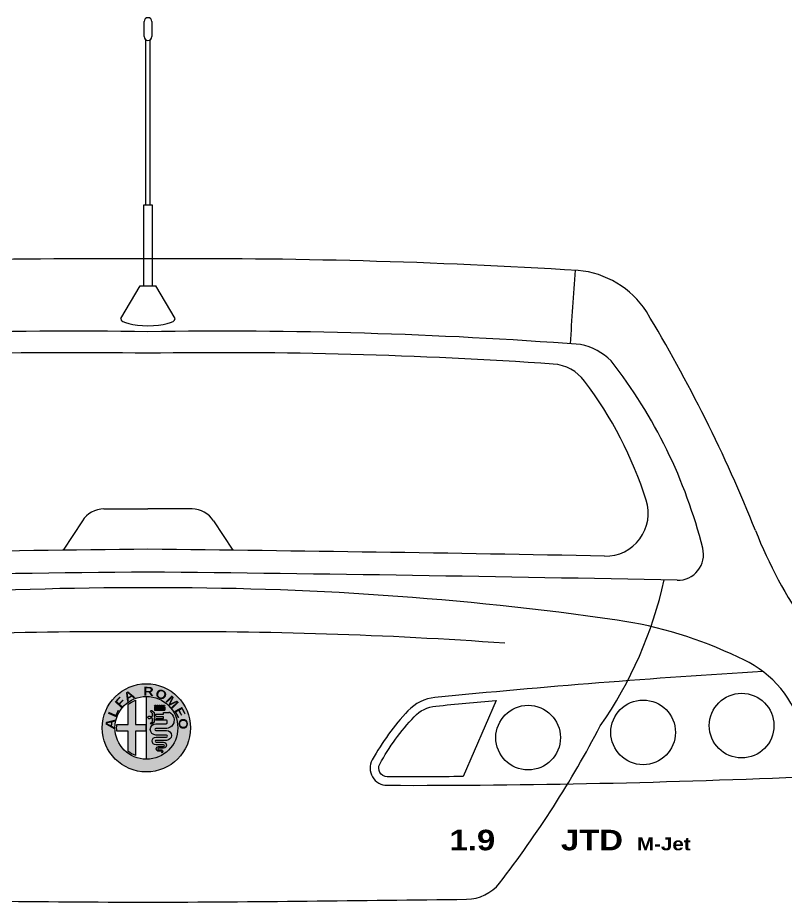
# Model space of a CAD drawing. Extents: x -3644356 to -3532817, y -18707075 to -18638610.
# Drawn here: x -3600429 to -3599532, y -18666084 to -18665051 of the extents above; entities that cross this region are included whole.
import ezdxf

# ---------------------------------------------------------------- set-up
doc = ezdxf.new("R2010")
doc.units = 0
doc.header["$LTSCALE"] = 0.5
doc.layers.add('AUTO', color=8, linetype='Continuous')
doc.styles.add('ALFA', font='')
doc.styles.get('ALFA').set_extended_font_data('Arial Black')

# ---------------------------------------------------------------- blocks, each defined once
blk = doc.blocks.new('ESCUT ALFA ROMEO')
at = {"layer": 'AUTO'}
h = blk.add_hatch(color=159, dxfattribs=at)
edge = h.paths.add_edge_path()
edge.add_arc((0, 0), 0.0514745894123594, 0, 360)
edge = h.paths.add_edge_path(flags=16)
edge.add_arc((0, 0), 0.03670150082150528, 0, 360)
h = blk.add_hatch(color=22, dxfattribs=at)
edge = h.paths.add_edge_path()
edge.add_line((-0.03449541897171571, 0.004057787664862644), (-0.02124766543400369, 0.004057787664805801))
edge.add_line((-0.02124766543400369, 0.004057787664805801), (-0.02124766543406054, 0.02747610387905297))
edge.add_arc((-2.136485433013036e-13, -1.026366491796438e-13), 0.03473326317475572, 111.7717908271899, 127.71529574562331, ccw=False)
edge.add_line((-0.01288293746802083, 0.03225568931151201), (-0.01288293746802083, 0.004057787664805801))
edge.add_line((-0.01288293746802083, 0.004057787664805801), (-0.0006024279336998006, 0.004057787664805801))
edge.add_line((-0.0006024279336998006, 0.004057787664805801), (-0.000602427933756644, -0.003950046406316687))
edge.add_line((-0.000602427933756644, -0.003950046406316687), (-0.01288293746802083, -0.003950046406316687))
edge.add_line((-0.01288293746802083, -0.003950046406316687), (-0.01288293746802083, -0.03225568931148359))
edge.add_arc((-7.264674972695673e-14, 1.251256043222071e-13), 0.03473326317480251, 232.284704254261, 248.22820917259048, ccw=False)
edge.add_line((-0.02124766543400369, -0.02747610387902455), (-0.02124766543406054, -0.003950046406316687))
edge.add_line((-0.02124766543406054, -0.003950046406316687), (-0.03450792233900302, -0.003950046406316687))
edge.add_arc((1.350308753700347e-14, 3.723106892228323e-14), 0.0347332631747716, 173.2909772940272, 186.5301005188434, ccw=False)
h = blk.add_hatch(color=132, dxfattribs=at)
edge = h.paths.add_edge_path(flags=16)
edge.add_arc((0.01230439842967712, 0.009193710016546675), 0.001770013524640172, 104.53757903309469, 186.9248497442118, ccw=False)
edge.add_line((0.01186009859674186, 0.0109070533959823), (0.01997032492229778, 0.0109070533959823))
edge.add_line((0.01997032492226936, 0.0109070533959823), (0.01997032492226936, 0.0130352930644051))
edge.add_line((0.01997032492226936, 0.0130352930644051), (0.0121806418020185, 0.01303529306437667))
edge.add_arc((0.01302944475943946, 0.01548751419161931), 0.002594967228589838, 172.9861588783234, 250.9074013795411, ccw=False)
edge.add_line((0.01045389649499384, 0.01580438333647294), (0.01993005567541672, 0.01580438333647294))
edge.add_line((0.01993005567544515, 0.01580438333647294), (0.01993005567544515, 0.0178920451281499))
edge.add_line((0.01993005567544515, 0.01789204512812148), (0.02615407047616713, 0.01789204512812148))
edge.add_line((0.02615407047616713, 0.01789204512812148), (0.02615407047616713, 0.0184951163294329))
edge.add_line((0.02615407047616713, 0.01849511632946133), (0.02700323440234342, 0.01849511632946133))
edge.add_arc((0.0189201687979903, 0.007226533034781824), 0.01386783757594993, 19.21211782818608, 54.3477538867117, ccw=False)
edge.add_arc((0.02051612437287531, 0.009151401944080817), 0.01179836509675159, -16.050236475467727, 12.922836984152582, ccw=False)
edge.add_arc((0.02329560228332639, 0.008351761411518055), 0.00890614753299908, 284.9415904994007, 343.9497635248197, ccw=False)
edge.add_arc((0.02171977963283211, 0.01468151316382205), 0.01542857460151544, 272.30301574108125, 284.5350066302792, ccw=False)
edge.add_line((0.0223397674097896, -0.0007345994911247544), (0.0110837075164909, -0.0007345994911247544))
edge.add_arc((0.0110837075164909, -0.001883373171438052), 0.001148773680313298, 90, 270)
edge.add_line((0.0110837075164909, -0.003032146851751349), (0.02340287552789277, -0.003032146851751349))
edge.add_arc((0.02340287552789277, -0.00883758168677673), 0.005805434835049538, -89.99999999973357, 90, ccw=False)
edge.add_line((0.02340287552789277, -0.01464301652185895), (0.01123350911490206, -0.0146430165219158))
edge.add_arc((0.01123350911495891, -0.01570853559323382), 0.001065519071318022, 90, 270)
edge.add_line((0.01123350911495891, -0.01677405466455184), (0.02008146804388389, -0.01677405466455184))
edge.add_arc((0.02008146804382704, -0.02021477875706523), 0.003440724092507707, -90.00000000044957, 90, ccw=False)
edge.add_line((0.02008146804382704, -0.02365550284957862), (0.01422309800486232, -0.0236555028495502))
edge.add_arc((0.0142230980048339, -0.02472102192089665), 0.001065519071345022, 89.9999999985481, 270.0000000043557)
edge.add_line((0.01422309800489074, -0.02578654099227151), (0.01785798579089715, -0.02578654099224309))
edge.add_arc((0.01767788947691429, -0.02734370937562858), 0.001567548422441957, -2.5647183338683135, 83.40269467495608, ccw=False)
edge.add_arc((0.01689943580581144, -0.02704504544777819), 0.002373263685858927, 286.58164218449207, 351.05992747085673, ccw=False)
edge.add_arc((0.01584733916394043, -0.02733904571479684), 0.00262933732832728, 311.1266222568582, 350.6446855018206)
edge.add_arc((0.01785148240310264, -0.02790199258461712), 0.000605582832856617, 12.93248128886384, 82.26855012127636)
edge.add_line((0.01793295153416352, -0.02730191479952282), (0.0142230980048339, -0.02730191479955124))
edge.add_arc((0.01422309800489074, -0.02457760011552068), 0.002724314684034823, 89.99999999943208, 269.99999999943213, ccw=False)
edge.add_line((0.01422309800489074, -0.02185328543151854), (0.02008146804385547, -0.02185328543151854))
edge.add_arc((0.02008146804382704, -0.02089061028885908), 0.000962675142648095, 270, 450.000000001607)
edge.add_line((0.02008146804382704, -0.01992793514619962), (0.01123350911493048, -0.01992793514619962))
edge.add_arc((0.01123350911490206, -0.01533983661062166), 0.004588098535577956, 89.99999999932561, 270.0000000003372, ccw=False)
edge.add_line((0.01123350911495891, -0.0107517380750437), (0.0234028755279212, -0.0107517380750437))
edge.add_arc((0.02340287552789277, -0.009581276219250867), 0.001170461855798521, 270, 450.0000000026434)
edge.add_line((0.02340287552786435, -0.008410814363514874), (0.01118357524899238, -0.008410814363486452))
edge.add_arc((0.01118357524902081, -0.001771434201288002), 0.006639380162164343, 90, 270, ccw=False)
edge.add_line((0.01118357524902081, 0.004867945960882025), (0.02320832659975736, 0.004867945960882025))
edge.add_arc((0.02320832659972893, 0.005817945960899351), 0.0009500000000045361, 270, 360)
edge.add_line((0.02415832659974626, 0.005817945960899351), (0.02415832659974626, 0.008030303873567846))
edge.add_arc((0.02320832659972893, 0.008030303873511002), 0.0009500000000045361, 0, 90)
edge.add_line((0.02320832659972893, 0.00898030387355675), (0.01054729507785623, 0.00898030387355675))
edge.add_line((0.01054729507782781, 0.00898030387355675), (0.01054729689872147, 0.00898030409470607))
edge = h.paths.add_edge_path(flags=16)
edge.add_line((0.005085064934348793, 0.005825781786768403), (0.007097406300346165, 0.007597379710603036))
edge.add_line((0.007097406300374587, 0.007597379710603036), (0.007097406300346165, 0.01079879420817065))
edge.add_arc((0.00804740630033507, 0.01223492942830262), 0.001721912997366558, 213.4845402407849, 236.5154597592151, ccw=False)
edge.add_line((0.006611271080174674, 0.01128492942825687), (0.004687676063099389, 0.01128492942825687))
edge.add_arc((0.003329461333635209, 0.01223492942830262), 0.001657482202447695, 34.970772018330706, 325.0292279816693, ccw=False)
edge.add_line((0.00468767606312781, 0.01318492942831995), (0.006611271080203096, 0.01318492942831995))
edge.add_arc((0.008047406300391913, 0.01223492942824578), 0.00172191299746391, 123.48454024079649, 146.5154597592035, ccw=False)
edge.add_line((0.007097406300374587, 0.01367106464843459), (0.007097406300374587, 0.01687247914597378))
edge.add_line((0.007097406300374587, 0.01687247914597378), (0.005085064934377215, 0.01864407706980842))
edge.add_arc((0.005712808700053529, 0.01935712529024158), 0.0009500000000074845, 48.640390584458885, 228.6403905844589, ccw=False)
edge.add_line((0.006340552465701421, 0.02007017351070317), (0.008997406300323973, 0.01773116840115563))
edge.add_line((0.008997406300323973, 0.01773116840115563), (0.008997406300295552, 0.01367106464843459))
edge.add_arc((0.00804740630033507, 0.01223492942830262), 0.001721912997351661, -56.51545976120951, 56.51545975996447, ccw=False)
edge.add_line((0.00899740630026713, 0.01079879420814223), (0.008997406300323973, 0.006738690455449614))
edge.add_line((0.008997406300323973, 0.006738690455421192), (0.006340552465701421, 0.004399685345845228))
edge.add_arc((0.005712808700053529, 0.005112733566335237), 0.0009500000000277506, 131.3596094155411, 311.35960941446507, ccw=False)
h.paths.add_polyline_path([(0.02169868099912264, 0.02426557023630949), (0.009477769950109405, 0.02426557023642317), (0.009477769950166248, 0.02067512777136926), (0.02169868099917949, 0.02067512777142611)], flags=16)
edge = h.paths.add_edge_path(flags=16)
edge.add_arc((0.01805995184926701, 0.0256508149909962), 0.0009519649967387522, 0, 360)
edge = h.paths.add_edge_path(flags=16)
edge.add_arc((0.02060174671359505, 0.0256508149909962), 0.0009519649967387522, 0, 360)
edge = h.paths.add_edge_path(flags=16)
edge.add_arc((0.01558822547465866, 0.0256508149909962), 0.0009519649967387522, 0, 360)
edge = h.paths.add_edge_path(flags=16)
edge.add_arc((0.01311649910002188, 0.0256508149909962), 0.0009519649967387522, 0, 360)
edge = h.paths.add_edge_path(flags=16)
edge.add_arc((0.01057470423569384, 0.0256508149909962), 0.0009519649967387522, 0, 360)
edge = h.paths.add_edge_path()
edge.add_arc((0, 0), 0.03670150082150528, 270, 450)
edge.add_line((0, 0.03670150082149348), (0, -0.03670150082149348))
h = blk.add_hatch(color=41, dxfattribs=at)
h.paths.add_polyline_path([(0.02169868099923633, 0.02067512777136926), (0.02169868099923633, 0.02130478447810447), (0.009477769950166248, 0.02130478447810447), (0.009477769950052561, 0.02067512777131242)])
h.paths.add_polyline_path([(0.02169868099917949, 0.02281735981102884), (0.02169868099923633, 0.02426557023642317), (0.009477769950052561, 0.02426557023642317), (0.009477769950109405, 0.02281735981114252)])
h.paths.add_polyline_path([(0.01152666923243828, 0.0256508149909962, 1), (0.009622739238949407, 0.0256508149909962, 1)])
h.paths.add_polyline_path([(0.01406846409676632, 0.0256508149909962, 1), (0.01216453410330587, 0.0256508149909962, 1)])
h.paths.add_polyline_path([(0.01654019047140309, 0.0256508149909962, 1), (0.01463626047791422, 0.0256508149909962, 1)])
h.paths.add_polyline_path([(0.01901191684601145, 0.0256508149909962, 1), (0.01710798685252257, 0.0256508149909962, 1)])
h.paths.add_polyline_path([(0.02155371171033948, 0.0256508149909962, 1), (0.01964978171687903, 0.0256508149909962, 1)])
blk.add_hatch(color=22, dxfattribs=at).paths.add_polyline_path([(0.00947776995002414, 0.02281735981114252), (0.009477769950052561, 0.02130478447810447), (0.02169868099912264, 0.02130478447804762), (0.02169868099912264, 0.02281735981108568)])
h = blk.add_hatch(color=22, dxfattribs=at)
edge = h.paths.add_edge_path()
edge.add_line((0.005085064934348793, 0.005825781786768403), (0.007097406300374587, 0.007597379710603036))
edge.add_line((0.007097406300374587, 0.007597379710603036), (0.007097406300317743, 0.01079879420819907))
edge.add_arc((0.008047406300151902, 0.01223492942834292), 0.001721912997286021, 213.4845402458095, 236.51545976423978, ccw=False)
edge.add_line((0.006611271080174674, 0.01128492942825687), (0.00468767606312781, 0.01128492942825687))
edge.add_arc((0.003329461333592343, 0.01223492942828841), 0.001657482202494803, 34.970772018330706, 325.0292279816693, ccw=False)
edge.add_line((0.00468767606312781, 0.01318492942831995), (0.006611271080174674, 0.01318492942831995))
edge.add_arc((0.008047406300319828, 0.01223492942812282), 0.001721912997487363, 123.48454023576019, 146.5154597541905, ccw=False)
edge.add_line((0.007097406300374587, 0.01367106464843459), (0.007097406300374587, 0.01687247914597378))
edge.add_line((0.007097406300374587, 0.01687247914597378), (0.005085064934348793, 0.01864407706980842))
edge.add_arc((0.005712808700025107, 0.01935712529025579), 0.0009500000000150786, 48.640390584976274, 228.6403905849762, ccw=False)
edge.add_line((0.006340552465701421, 0.02007017351070317), (0.008997406300323973, 0.01773116840115563))
edge.add_line((0.008997406300323973, 0.01773116840115563), (0.008997406300323973, 0.01367106464837775))
edge.add_arc((0.008047406300347029, 0.01223492942827879), 0.001721912997327359, -56.51545976172088, 56.51545975945311, ccw=False)
edge.add_line((0.00899740630026713, 0.01079879420814223), (0.008997406300323973, 0.006738690455421192))
edge.add_line((0.008997406300323973, 0.006738690455421192), (0.006340552465701421, 0.004399685345845228))
edge.add_arc((0.005712808700025107, 0.005112733566306815), 0.000950000000025745, 131.3596094144574, 311.3596094144574, ccw=False)
h = blk.add_hatch(color=86, dxfattribs=at)
edge = h.paths.add_edge_path()
edge.add_arc((0.01230439842968869, 0.009193710016519748), 0.001770013524667182, 104.537579032991, 186.924849744108, ccw=False)
edge.add_line((0.01186009859674186, 0.0109070533959823), (0.01997032492226936, 0.0109070533959823))
edge.add_line((0.01997032492226936, 0.0109070533959823), (0.01997032492226936, 0.0130352930644051))
edge.add_line((0.01997032492226936, 0.0130352930644051), (0.0121806418020185, 0.0130352930644051))
edge.add_arc((0.01302944475943179, 0.01548751419164464), 0.002594967228577955, 172.9861588785819, 250.9074013799946, ccw=False)
edge.add_line((0.01045389649499384, 0.01580438333647294), (0.01993005567544515, 0.01580438333647294))
edge.add_line((0.01993005567544515, 0.01580438333647294), (0.01993005567544515, 0.01789204512812148))
edge.add_line((0.01993005567544515, 0.01789204512812148), (0.02615407047616713, 0.01789204512812148))
edge.add_line((0.02615407047616713, 0.01789204512812148), (0.02615407047616713, 0.01849511632946133))
edge.add_line((0.02615407047616713, 0.01849511632946133), (0.027003234402315, 0.01849511632946133))
edge.add_arc((0.01892016879796317, 0.007226533034753759), 0.0138678375759892, 19.212117828192504, 54.347753886704595, ccw=False)
edge.add_arc((0.02051612437288866, 0.009151401944108017), 0.01179836509674132, -16.05023647558039, 12.922836984071125, ccw=False)
edge.add_arc((0.02329560228335209, 0.008351761411541985), 0.008906147532989135, 284.9415904993915, 343.9497635248408, ccw=False)
edge.add_arc((0.02171977963293992, 0.01468151316384438), 0.01542857460150297, 272.3030157407614, 284.5350066299594, ccw=False)
edge.add_line((0.0223397674097896, -0.0007345994911247544), (0.0110837075164909, -0.0007345994911247544))
edge.add_arc((0.0110837075164909, -0.001883373171438052), 0.001148773680313298, 90, 270)
edge.add_line((0.0110837075164909, -0.003032146851751349), (0.02340287552789277, -0.003032146851751349))
edge.add_arc((0.02340287552785227, -0.008837581686805152), 0.005805434835053802, -89.99999999960028, 89.99999999960028, ccw=False)
edge.add_line((0.02340287552789277, -0.01464301652185895), (0.01123350911495891, -0.0146430165219158))
edge.add_arc((0.01123350911495891, -0.01570853559323382), 0.001065519071318022, 90, 270)
edge.add_line((0.01123350911495891, -0.01677405466455184), (0.02008146804382704, -0.01677405466455184))
edge.add_arc((0.02008146804382704, -0.02021477875706523), 0.003440724092513392, -90, 90, ccw=False)
edge.add_line((0.02008146804382704, -0.02365550284957862), (0.01422309800489074, -0.02365550284952178))
edge.add_arc((0.01422309800483674, -0.02472102192089665), 0.001065519071374865, 89.99999999709618, 270.0000000029038)
edge.add_line((0.01422309800489074, -0.02578654099227151), (0.01785798579086872, -0.02578654099221467))
edge.add_arc((0.01767788947684919, -0.02734370937568901), 0.001567548422478716, -2.5647183324248886, 83.40269467533068, ccw=False)
edge.add_arc((0.01689943580584139, -0.02704504544779943), 0.002373263685853513, 286.5816421843057, 351.05992747100777, ccw=False)
edge.add_arc((0.01584733916387129, -0.027339045714839), 0.002629337328356003, 311.126622257983, 350.6446855029432)
edge.add_arc((0.01785148240313848, -0.02790199258455884), 0.0006055828328178635, 12.93248128804889, 82.268550122421)
edge.add_line((0.01793295153416352, -0.02730191479952282), (0.0142230980048339, -0.02730191479957966))
edge.add_arc((0.01422309800486232, -0.0245776001155491), 0.00272431468403056, 89.99999999940229, 269.99999999940223, ccw=False)
edge.add_line((0.01422309800489074, -0.02185328543151854), (0.02008146804382704, -0.02185328543151854))
edge.add_arc((0.02008146804382704, -0.02089061028885908), 0.0009626751426594637, 270, 450)
edge.add_line((0.02008146804382704, -0.01992793514619962), (0.01123350911495891, -0.01992793514619962))
edge.add_arc((0.0112335091149184, -0.01533983661062166), 0.004588098535577956, 89.99999999949421, 270.0000000005058, ccw=False)
edge.add_line((0.01123350911495891, -0.0107517380750437), (0.02340287552789277, -0.0107517380750437))
edge.add_arc((0.02340287552791906, -0.009581276219279289), 0.001170461855764415, 269.9999999987132, 450.0000000026781)
edge.add_line((0.02340287552786435, -0.008410814363514874), (0.01118357524902081, -0.00841081436345803))
edge.add_arc((0.01118357524902081, -0.001771434201288002), 0.006639380162170028, 90, 270, ccw=False)
edge.add_line((0.01118357524902081, 0.004867945960882025), (0.02320832659972893, 0.004867945960882025))
edge.add_arc((0.02320832659972893, 0.005817945960899351), 0.0009500000000173259, 270, 360)
edge.add_line((0.02415832659974626, 0.005817945960899351), (0.02415832659974626, 0.008030303873511002))
edge.add_arc((0.02320832659971472, 0.008030303873525213), 0.0009500000000315367, 359.9999999991429, 449.9999999991429)
edge.add_line((0.02320832659972893, 0.00898030387355675), (0.01054729507782781, 0.00898030387355675))
edge.add_line((0.01054729507782781, 0.00898030387355675), (0.01054729689874989, 0.008980304094677649))
for p, q in [((0, -0.03670150082149348), (0, 0.03670150082149348)), ((0.009477769950166248, 0.02426557023642317), (0.02169868099917949, 0.02426557023636633)), ((0.009477769950052561, 0.02426557023642317), (0.009477769950109405, 0.02067512777131242)), ((0.009477769950166248, 0.02281735981114252), (0.02169868099917949, 0.02281735981108568)), ((0.009477769950109405, 0.02130478447810447), (0.02169868099917949, 0.02130478447804762)), ((0.009477769950109405, 0.02067512777136926), (0.02169868099917949, 0.02067512777136926)), ((0.02169868099917949, 0.02426557023642317), (0.02169868099917949, 0.02067512777136926))]:
    blk.add_line(p, q, dxfattribs=at)
for points in [[(-0.03449541897171571, 0.004057787664862644), (-0.02124766543400369, 0.004057787664805801), (-0.02124766543406054, 0.02747610387905297, -0.06967910455580698), (-0.01288293746802083, 0.03225568931151201), (-0.01288293746802083, 0.004057787664805801), (-0.0006024279336998006, 0.004057787664805801), (-0.000602427933756644, -0.003950046406316687), (-0.01288293746802083, -0.003950046406316687), (-0.01288293746802083, -0.03225568931148359, -0.06967910455535174), (-0.02124766543400369, -0.02747610387902455), (-0.02124766543406054, -0.003950046406316687), (-0.03450792233900302, -0.003950046406316687, -0.05783091371047763)], [(0.005085064934348793, 0.005825781786768403), (0.007097406300374587, 0.007597379710603036), (0.007097406300317743, 0.01079879420819907, -0.1008309868139738), (0.006611271080174674, 0.01128492942825687), (0.00468767606312781, 0.01128492942825687, -3.174417823084379), (0.00468767606312781, 0.01318492942831995), (0.006611271080174674, 0.01318492942831995, -0.1008309868139738), (0.007097406300374587, 0.01367106464843459), (0.007097406300374587, 0.01687247914597378), (0.005085064934348793, 0.01864407706980842, -0.9999999999999999), (0.006340552465701421, 0.02007017351070317), (0.008997406300323973, 0.01773116840115563), (0.008997406300323973, 0.01367106464837775, -0.5374932572961608), (0.00899740630026713, 0.01079879420814223), (0.008997406300323973, 0.006738690455421192), (0.006340552465701421, 0.004399685345845228, -0.9999999999999999)], [(0.01054729689874989, 0.008980304094677649, -0.3758119011047338), (0.01186009859674186, 0.0109070533959823), (0.01997032492226936, 0.0109070533959823), (0.01997032492226936, 0.0130352930644051), (0.0121806418020185, 0.0130352930644051, -0.3537318821598199), (0.01045389649499384, 0.01580438333647294), (0.01993005567544515, 0.01580438333647294), (0.01993005567544515, 0.01789204512812148), (0.02615407047616713, 0.01789204512812148), (0.02615407047616713, 0.01849511632946133), (0.027003234402315, 0.01849511632946133, -0.1545206204298995), (0.03201566205481754, 0.01178997202237042, -0.1270966791519424), (0.03185458506726491, 0.00588938906275871, -0.2633161622381289), (0.0255919117894905, -0.0002532619197097574, -0.05342286491686486), (0.0223397674097896, -0.0007345994911247544), (0.0110837075164909, -0.0007345994911247544, 0.9999999999999999), (0.0110837075164909, -0.003032146851751349), (0.02340287552789277, -0.003032146851751349, -0.9999999999930237), (0.02340287552789277, -0.01464301652185895), (0.01123350911495891, -0.0146430165219158, 0.9999999999999999), (0.01123350911495891, -0.01677405466455184), (0.02008146804382704, -0.01677405466455184, -0.9999999999999999), (0.02008146804382704, -0.02365550284957862), (0.01422309800489074, -0.02365550284952178, 1.000000000050681), (0.01422309800489074, -0.02578654099227151), (0.01785798579086872, -0.02578654099221467, -0.3937462346346529), (0.01924386770812703, -0.02741385376947392, -0.2890052467170597), (0.01757672088660911, -0.02931961473493061, 0.1741595553718153), (0.0184417043099927, -0.0277664615251183, 0.3121167451970536), (0.01793295153416352, -0.02730191479952282), (0.0142230980048339, -0.02730191479957966, -0.9999999999999999), (0.01422309800489074, -0.02185328543151854), (0.02008146804382704, -0.02185328543151854, 0.9999999999999999), (0.02008146804382704, -0.01992793514619962), (0.01123350911495891, -0.01992793514619962, -1.000000000008828), (0.01123350911495891, -0.0107517380750437), (0.02340287552789277, -0.0107517380750437, 1.000000000034602), (0.02340287552786435, -0.008410814363514874), (0.01118357524902081, -0.00841081436345803, -0.9999999999999999), (0.01118357524902081, 0.004867945960882025), (0.02320832659972893, 0.004867945960882025, 0.414213562373095), (0.02415832659974626, 0.005817945960899351), (0.02415832659974626, 0.008030303873511002, 0.414213562373095), (0.02320832659972893, 0.00898030387355675), (0.01054729507782781, 0.00898030387355675)]]:
    blk.add_lwpolyline(points, format="xyb", close=True, dxfattribs=at)
at = {"layer": 'AUTO', "color": 7}
for radius in [0.0514745894123594, 0.03670150082150528]:
    blk.add_circle((0, 0), radius, dxfattribs=at)
at = {"layer": 'AUTO'}
for centre in [(0.01057470423569384, 0.02565081499096777), (0.01311649910002188, 0.02565081499096777), (0.01558822547465866, 0.02565081499096777), (0.01805995184926701, 0.02565081499096777), (0.02060174671359505, 0.02565081499096777)]:
    blk.add_circle(centre, 0.0009519649967387522, dxfattribs=at)
at = {"layer": 'AUTO', "color": 7, "style": 'ALFA'}
for s, rotation, p in [('A', 28.62159593021241, (-0.02295348604906167, 0.02997069163319566)), ('R', 358.7992349045449, (-0.003685982427555246, 0.03753931561831791)), ('O', 333.1389461840307, (0.009156655752008191, 0.03732903038525137)), ('F', 46.81738889348867, (-0.03024466458546726, 0.022424165699789)), ('M', 314.3341532140023, (0.02152737346543176, 0.03151676420065996)), ('L', 66.44724187405258, (-0.03585962215402105, 0.0113881775599225)), ('E', 298.2908887422592, (0.03193079120111975, 0.02055942184512105)), ('O', 269.1630931085684, (0.03794003890303088, 0.01125173112512812)), ('A', 82.39464071953326, (-0.03796406817593834, -0.001897067030711241))]:
    blk.add_text(s, height=0.01045, rotation=rotation, dxfattribs=at).set_placement(p)
blk = doc.blocks.new('car_back')
at = {"layer": 'AUTO'}
for p, q in [((797.0077990484424, 1676.628481280641), (797.0077990484424, 1694.107799048186)), ((805.9922009520233, 1694.107799048186), (805.9922009515576, 1676.628481280524)), ((798.8087962185964, 1479.875774552464), (798.8087962185964, 1673.031636608182)), ((804.1912037814036, 1479.875774552347), (804.1912037814036, 1673.031636608182)), ((769.6872729356401, 1347.221410265425), (792.4584699147381, 1385.466081135208)), ((792.4584699147381, 1385.466081135208), (810.5415300852619, 1385.466081135208)), ((833.3127270643599, 1347.221410265425), (810.5415300852619, 1385.466081135208)), ((750.0781686417758, 1125.038938377285), (801.5, 1125.038938377285)), ((852.9218313582242, 1125.038938377285), (801.5, 1125.038938377285)), ((724.8878716053441, 1111.331542074215), (702.5217285905965, 1076.750833147322)), ((878.1121283941902, 1111.331542074215), (900.4782714094035, 1076.750833147322))]:
    blk.add_line(p, q, dxfattribs=at)
blk.add_lwpolyline([(806.6310267965309, 1385.466081135208), (806.6310267965309, 1479.875774552347), (796.3689732034691, 1479.875774552347), (796.3689732034691, 1385.466081135208)], dxfattribs=at)
at = {"layer": 'AUTO', "color": 252}
blk.add_lwpolyline([(1112.378268138506, 882.4194953970145, -0.1816222003929863), (1137.615704962052, 894.8476052551996, -0.001720982304094977), (1207.942843774799, 901.5359224476852), (1169.777934215032, 812.5002463290002, -0.002103100517149229), (1080.911373062991, 812.3355384927709, -0.5700767191614743), (1072.178622537758, 827.1653754443396, -0.06253615699591578)], format="xyb", close=True, dxfattribs=at)
at = {"layer": 'AUTO'}
blk.add_circle((799.664466727525, 869.42788806709), 51.4745894123594, dxfattribs=at)
at = {"layer": 'AUTO', "color": 252}
for centre in [(1494.767457143404, 872.0478640455985), (1379.772058485541, 864.1488278384786), (1245.464433443267, 858.0051445992431)]:
    blk.add_circle(centre, 37.74657111733859, dxfattribs=at)
at = {"layer": 'AUTO'}
for centre, radius, start, end in [((801.5, 1694.107799048186), 4.492200951773384, 0, 180), ((801.5, 1676.628481280524), 4.492200951801806, 180, 0), ((747.499595453497, -5891.541123366216), 7308.740616250201, 89.5766680405678, 93.51651175237131), ((855.5004045460373, -5891.541123366216), 7308.740616250201, 86.4834882476287, 90.4233319594322), ((3874.682046908885, 1185.72612067638), 2583.406724161985, 175.1612538018397, 177.0679031608439), ((1294.480754349381, 1297.64393536374), 106.2032416989104, 33.04605202792385, 84.97092565872975), ((-112.2804158111103, 450.9405446678866), 1748.056907231647, 21.78479575612073, 31.16462660556044), ((712.4460252602585, -4234.608485803241), 5567.167760892807, 89.08344156968272, 94.2875356240983), ((890.5539747397415, -4234.608485803241), 5567.167760892807, 85.71246437590169, 90.9165584303173), ((1291.705122970045, 1245.951406537788), 72.60680519812476, 45.6882362341597, 78.0286447393748), ((712.4460252602585, -4259.745321776951), 5567.167760892807, 89.08344156968272, 93.95849617187103), ((890.5539747397415, -4259.745321776951), 5567.167760892807, 86.04150382812895, 90.9165584303173), ((1271.425260041375, 1244.260234712507), 50, 36.97305998769882, 86.04150382812895), ((879.2099912003614, 935.944037304027), 587.8643156971804, 14.08942673796702, 38.00441659367105), ((936.0290747457184, 991.7682432552101), 469.8128236022152, 17.77951813927928, 36.97305998769882), ((1335.791054618079, 1119.960155283567), 50, 268.9040370798676, 17.77951813927928), ((750.0781686417758, 1095.038938377285), 30, 90, 147.1059817308008), ((852.9218313582242, 1095.038938377285), 30, 32.8940182691992, 90), ((2042.099531354383, 1311.967963318457), 572.012309928874, 201.7847957561207, 214.4606941767638), ((1449.555252570193, -60684.31295849633), 61765.58151399064, 90.60116834259101, 91.09596292013237), ((153.4447474293411, -60684.31295849633), 61765.58151399064, 88.90403707986763, 89.39883165740899), ((1420.292049621232, 1071.74831110693), 30, 268.8253191114004, 14.08942673796702), ((1449.555252570193, -60710.84626507765), 61765.58151399064, 90.60116834259101, 91.17468088859961), ((153.4447474293411, -60710.84626507765), 61765.58151399064, 88.82531911140038, 89.39883165740899), ((783.8308974406682, -2714.634912949638), 3747.574206909906, 89.72986024168861, 98.13297895743752), ((819.1691025593318, -2714.634912949638), 3747.574206909906, 81.86702104256247, 90.27013975831137), ((941.9325520270504, 1142.754975412972), 473.1449989215854, 325.0351798383256, 347.7134470447011), ((1275.430279722903, 502.4069200223312), 498.3522822443091, 64.3797133366077, 81.47082633086332), ((760.4251683317125, -4319.669830920175), 5301.258074577381, 89.55606047602389, 94.06507451543483), ((842.5748316682875, -4319.669830920175), 5301.258074577381, 85.93492548456517, 90.44393952397613), ((1442.890164155513, 834.6403112016851), 126.5864875011127, 17.5582959763684, 67.70189417607823), ((2144.360644975677, -9317.911323303124), 10272.25999997519, 93.48686046337745, 95.62986717964691), ((1141.539772136603, 855.0405493880389), 50, 95.62986717964691, 136.8057732365342), ((1312.30329332361, 694.7153059706325), 284.2314322312857, 136.8057732365342, 151.1193650399697), ((234.2426142464392, 1444.203443473205), 1236.058817514185, 322.2850668402571, 332.4034460789824), ((1080.934900723398, 822.3355108152609), 20, 151.1193650399697, 269.8651963006431), ((1105.765571910422, 11376.12696955679), 10573.82066916227, 269.8651963006431, 272.5571685838718), ((1173.013090261724, 719.315093193436), 50, 270.7588981213685, 321.3179404295479), ((1113.261939116754, 52302.63615778578), 51637.84621224847, 269.2411018786315, 269.6540763511897), ((489.7380608832464, 52302.63615778578), 51637.84621224847, 270.3459236488103, 270.7588981213685)]:
    blk.add_arc(centre, radius, start, end, dxfattribs=at)
blk.add_ellipse((801.5, 1347.221410265425), major_axis=(31.81272706427762, 0), ratio=0.2600932990186072, start_param=3.141592653589793, end_param=6.283185307179586, dxfattribs=at)
at = {"layer": 'AUTO', "xscale": 1000, "yscale": 1000, "zscale": 1000}
blk.add_blockref('ESCUT ALFA ROMEO', (799.664466727525, 869.42788806709), dxfattribs=at)
at = {"layer": 'AUTO', "color": 9, "style": 'ALFA'}
for s, height, p in [('1.9', 24, (1153.687508435454, 726.4466629441595)), ('JTD', 24, (1283.739760993514, 726.4466629441595)), ('M-Jet', 15, (1372.568389971275, 726.4466629441595))]:
    blk.add_text(s, height=height, dxfattribs=at).set_placement(p)

msp = doc.modelspace()

# ---------------------------------------------------------------- block references
at = {"layer": 'AUTO'}
msp.add_blockref('car_back', (-3601078.508425287, -18666749.24569507), dxfattribs=at)

doc.saveas('drawing.dxf')
